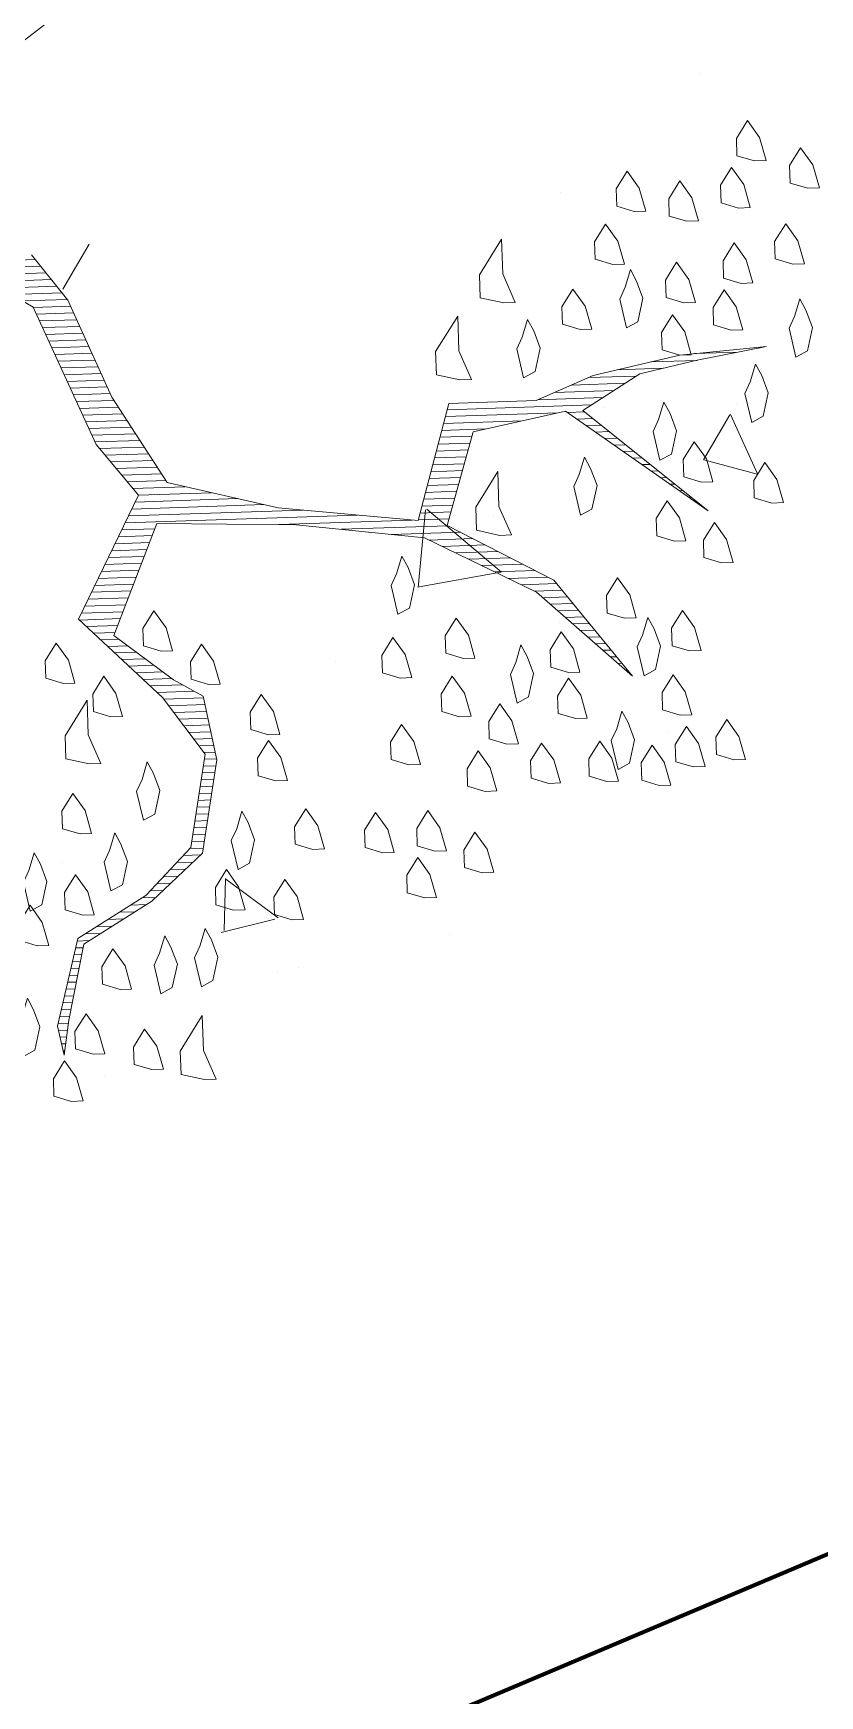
# Model space of a CAD drawing. Header units: millimetres. Extents: x 111 to 1506, y 14 to 566.
# Drawn here: x 252.409 to 253.21, y 162.738 to 164.433 of the extents above; entities that cross this region are included whole.
import ezdxf

# ---------------------------------------------------------------- set-up
doc = ezdxf.new("R2010")
doc.units = ezdxf.units.MM
doc.layers.add('ARBOLES', color=78, linetype='Continuous', lineweight=5)
doc.layers.add('GRASS', color=56, linetype='Continuous', lineweight=0)

# ---------------------------------------------------------------- blocks, each defined once
blk = doc.blocks.new('*X16')
at = {"color": 0}
for p, q in [((17.8617, 16.41), (18.0157, 16.41)), ((17.8916, 16.4), (18.0232, 16.4)), ((17.9216, 16.39), (18.0307, 16.39)), ((17.9473, 16.38), (18.0382, 16.38)), ((17.9633, 16.37), (18.0457, 16.37)), ((17.9793, 16.36), (18.0532, 16.36)), ((17.9953, 16.35), (18.0607, 16.35)), ((18.0106, 16.34), (18.0651, 16.34)), ((18.0147, 16.33), (18.0692, 16.33)), ((18.0189, 16.32), (18.0733, 16.32)), ((18.0231, 16.31), (18.0774, 16.31)), ((18.0272, 16.3), (18.0816, 16.3)), ((18.0314, 16.29), (18.0857, 16.29)), ((18.0356, 16.28), (18.0898, 16.28)), ((18.0397, 16.27), (18.0939, 16.27)), ((18.0439, 16.26), (18.098, 16.26)), ((18.0481, 16.25), (18.1021, 16.25)), ((18.0522, 16.24), (18.1063, 16.24)), ((18.0564, 16.23), (18.1104, 16.23)), ((18.9115, 16.23), (18.9795, 16.23)), ((18.9759, 16.24), (19.0395, 16.24)), ((18.0606, 16.22), (18.1145, 16.22)), ((18.0647, 16.21), (18.1186, 16.21)), ((18.0689, 16.2), (18.1236, 16.2)), ((18.7941, 16.2), (18.873, 16.2)), ((18.8191, 16.21), (18.8896, 16.21)), ((18.8615, 16.22), (18.9295, 16.22)), ((18.0731, 16.19), (18.1296, 16.19)), ((18.0772, 16.18), (18.1356, 16.18)), ((18.7441, 16.18), (18.8396, 16.18)), ((18.7691, 16.19), (18.8563, 16.19)), ((18.0814, 16.17), (18.1416, 16.17)), ((18.0856, 16.16), (18.1476, 16.16)), ((18.6084, 16.16), (18.7734, 16.16)), ((18.6114, 16.17), (18.823, 16.17)), ((18.7869, 16.16), (18.812, 16.16)), ((18.0897, 16.15), (18.1536, 16.15)), ((18.0939, 16.14), (18.1596, 16.14)), ((18.1004, 16.13), (18.1656, 16.13)), ((18.5994, 16.13), (18.6461, 16.13)), ((18.6024, 16.14), (18.6667, 16.14)), ((18.6054, 16.15), (18.7201, 16.15)), ((18.8002, 16.15), (18.8237, 16.15)), ((18.8135, 16.14), (18.8354, 16.14)), ((18.8269, 16.13), (18.847, 16.13)), ((18.1082, 16.12), (18.1716, 16.12)), ((18.116, 16.11), (18.1776, 16.11)), ((18.5934, 16.11), (18.6398, 16.11)), ((18.5964, 16.12), (18.6429, 16.12)), ((18.8402, 16.12), (18.8587, 16.12)), ((18.8535, 16.11), (18.8704, 16.11)), ((18.1237, 16.1), (18.1836, 16.1)), ((18.1315, 16.09), (18.1896, 16.09)), ((18.1393, 16.08), (18.1956, 16.08)), ((18.5844, 16.08), (18.6304, 16.08)), ((18.5874, 16.09), (18.6336, 16.09)), ((18.5904, 16.1), (18.6367, 16.1)), ((18.8669, 16.1), (18.882, 16.1)), ((18.8802, 16.09), (18.8937, 16.09)), ((18.8935, 16.08), (18.9054, 16.08)), ((18.1471, 16.07), (18.2239, 16.07)), ((18.1549, 16.06), (18.2619, 16.06)), ((18.5784, 16.06), (18.6242, 16.06)), ((18.5814, 16.07), (18.6273, 16.07)), ((18.9069, 16.07), (18.917, 16.07)), ((18.9202, 16.06), (18.9287, 16.06)), ((18.1392, 16.03), (18.3946, 16.03)), ((18.1444, 16.04), (18.3379, 16.04)), ((18.1497, 16.05), (18.2999, 16.05)), ((18.5694, 16.03), (18.6148, 16.03)), ((18.5724, 16.04), (18.6179, 16.04)), ((18.5754, 16.05), (18.6211, 16.05)), ((18.9335, 16.05), (18.9404, 16.05)), ((18.9469, 16.04), (18.952, 16.04)), ((18.9602, 16.03), (18.9637, 16.03)), ((18.1287, 16.01), (18.1773, 16.01)), ((18.1339, 16.02), (18.4746, 16.02)), ((18.3591, 16.01), (18.5546, 16.01)), ((18.5634, 16.01), (18.6086, 16.01)), ((18.5664, 16.02), (18.6117, 16.02)), ((18.9735, 16.02), (18.9754, 16.02)), ((18.9869, 16.01), (18.987, 16.01)), ((18.1182, 15.99), (18.1688, 15.99)), ((18.1235, 16), (18.173, 16)), ((18.4501, 16), (18.6064, 16)), ((18.5234, 15.99), (18.6244, 15.99)), ((18.1025, 15.96), (18.1562, 15.96)), ((18.1077, 15.97), (18.1604, 15.97)), ((18.113, 15.98), (18.1646, 15.98)), ((18.5781, 15.98), (18.6424, 15.98)), ((18.5971, 15.97), (18.6604, 15.97)), ((18.6161, 15.96), (18.6784, 15.96)), ((18.092, 15.94), (18.1478, 15.94)), ((18.0973, 15.95), (18.152, 15.95)), ((18.6351, 15.95), (18.6964, 15.95)), ((18.6541, 15.94), (18.7144, 15.94)), ((18.0763, 15.91), (18.1351, 15.91)), ((18.0816, 15.92), (18.1394, 15.92)), ((18.0868, 15.93), (18.1436, 15.93)), ((18.6731, 15.93), (18.7324, 15.93)), ((18.6921, 15.92), (18.7504, 15.92)), ((18.7111, 15.91), (18.7628, 15.91)), ((18.0658, 15.89), (18.1267, 15.89)), ((18.0711, 15.9), (18.1309, 15.9)), ((18.7301, 15.9), (18.7704, 15.9)), ((18.7421, 15.89), (18.7781, 15.89)), ((18.0627, 15.88), (18.1225, 15.88)), ((18.0727, 15.87), (18.1183, 15.87)), ((18.0827, 15.86), (18.1141, 15.86)), ((18.7528, 15.88), (18.7857, 15.88)), ((18.7634, 15.87), (18.7934, 15.87)), ((18.7741, 15.86), (18.801, 15.86)), ((18.0927, 15.85), (18.1197, 15.85)), ((18.1027, 15.84), (18.1322, 15.84)), ((18.7848, 15.85), (18.8087, 15.85)), ((18.7954, 15.84), (18.8163, 15.84)), ((18.1127, 15.83), (18.1447, 15.83)), ((18.1227, 15.82), (18.1572, 15.82)), ((18.8061, 15.83), (18.824, 15.83)), ((18.8168, 15.82), (18.8316, 15.82)), ((18.1327, 15.81), (18.1697, 15.81)), ((18.1427, 15.8), (18.1822, 15.8)), ((18.1527, 15.79), (18.1947, 15.79)), ((18.8274, 15.81), (18.8393, 15.81)), ((18.8381, 15.8), (18.8469, 15.8)), ((18.8488, 15.79), (18.8545, 15.79)), ((18.1627, 15.78), (18.2105, 15.78)), ((18.1727, 15.77), (18.2271, 15.77)), ((18.8594, 15.78), (18.8622, 15.78)), ((18.182, 15.76), (18.2403, 15.76)), ((18.189, 15.75), (18.2422, 15.75)), ((18.196, 15.74), (18.244, 15.74)), ((18.203, 15.73), (18.2458, 15.73)), ((18.21, 15.72), (18.2476, 15.72)), ((18.217, 15.71), (18.2494, 15.71)), ((18.224, 15.7), (18.2512, 15.7)), ((18.231, 15.69), (18.2531, 15.69)), ((18.238, 15.68), (18.2549, 15.68)), ((18.2385, 15.67), (18.2567, 15.67)), ((18.2329, 15.64), (18.2515, 15.64)), ((18.2348, 15.65), (18.2534, 15.65)), ((18.2367, 15.66), (18.2553, 15.66)), ((18.2292, 15.62), (18.2478, 15.62)), ((18.231, 15.63), (18.2497, 15.63)), ((18.2254, 15.6), (18.244, 15.6)), ((18.2273, 15.61), (18.2459, 15.61)), ((18.2198, 15.57), (18.2384, 15.57)), ((18.2217, 15.58), (18.2403, 15.58)), ((18.2235, 15.59), (18.2422, 15.59)), ((18.216, 15.55), (18.2347, 15.55)), ((18.2179, 15.56), (18.2365, 15.56)), ((18.1932, 15.52), (18.2171, 15.52)), ((18.2032, 15.53), (18.2284, 15.53)), ((18.2132, 15.54), (18.2328, 15.54)), ((18.1732, 15.5), (18.1946, 15.5)), ((18.1832, 15.51), (18.2059, 15.51)), ((18.1409, 15.47), (18.1609, 15.47)), ((18.1532, 15.48), (18.1721, 15.48)), ((18.1632, 15.49), (18.1834, 15.49)), ((18.1066, 15.45), (18.1297, 15.45)), ((18.1238, 15.46), (18.1468, 15.46)), ((18.0723, 15.43), (18.0954, 15.43)), ((18.0895, 15.44), (18.1126, 15.44)), ((18.0407, 15.4), (18.0516, 15.4)), ((18.0433, 15.41), (18.0611, 15.41)), ((18.0552, 15.42), (18.0783, 15.42)), ((18.0353, 15.38), (18.047, 15.38)), ((18.038, 15.39), (18.0493, 15.39)), ((18.0273, 15.35), (18.0401, 15.35)), ((18.03, 15.36), (18.0424, 15.36)), ((18.0327, 15.37), (18.0447, 15.37)), ((18.022, 15.33), (18.0355, 15.33)), ((18.0247, 15.34), (18.0378, 15.34)), ((18.014, 15.3), (18.0286, 15.3)), ((18.0167, 15.31), (18.0309, 15.31)), ((18.0193, 15.32), (18.0332, 15.32)), ((18.0113, 15.29), (18.0265, 15.29)), ((18.0115, 15.28), (18.0249, 15.28)), ((18.0135, 15.27), (18.0232, 15.27)), ((18.0155, 15.26), (18.0215, 15.26)), ((18.0175, 15.25), (18.0199, 15.25))]:
    blk.add_line(p, q, dxfattribs=at)
blk = doc.blocks.new('E1E')
at = {"layer": 'ARBOLES', "ltscale": 0.2}
for p, q in [((94.9941, 59.1844), (94.9941, 59.1844)), ((94.8455, 58.9854), (94.8455, 58.9854)), ((94.8241, 58.9714), (94.8241, 58.9714)), ((94.928, 58.9668), (94.8733, 58.9268)), ((94.948, 58.9033), (94.9254, 58.9629)), ((95.1411, 58.9598), (95.1411, 58.9598)), ((94.9473, 58.9039), (94.8701, 58.9236)), ((94.6676, 58.8635), (94.6676, 58.8635)), ((94.9236, 58.6057), (94.9236, 58.6057)), ((94.5138, 58.5333), (94.5138, 58.5333)), ((95.1355, 58.5085), (95.1355, 58.5085)), ((94.8624, 58.4826), (94.7765, 58.4282)), ((94.8909, 58.3921), (94.8631, 58.4837)), ((95.2104, 58.4729), (95.2104, 58.4729)), ((94.6865, 58.4581), (94.6865, 58.4581)), ((95.013, 58.4632), (95.013, 58.4632)), ((94.8895, 58.3905), (94.7758, 58.4277)), ((94.811, 58.3666), (94.811, 58.3666)), ((94.8922, 58.3418), (94.8922, 58.3418)), ((95.3957, 58.2452), (95.4049, 58.3083)), ((94.4865, 58.2246), (94.4865, 58.2246)), ((94.5882, 58.1432), (94.5302, 58.1979)), ((94.5977, 58.207), (94.5304, 58.1986)), ((94.5888, 58.1437), (94.598, 58.2068)), ((94.7363, 58.1935), (94.7363, 58.1935)), ((94.5867, 58.1273), (94.5867, 58.1273)), ((94.8833, 57.9689), (94.8833, 57.9689)), ((94.7808, 57.7703), (94.7808, 57.7703))]:
    blk.add_line(p, q, dxfattribs=at)
for points in [[(95.4965, 58.333), (95.43, 58.3423), (95.2954, 58.4695), (95.2238, 58.5077), (95.2346, 58.6762), (95.103, 58.7267), (95.0285, 58.7715), (95.0017, 58.8842), (95.0305, 58.9594), (95.0883, 59.0397), (95.0709, 59.1488), (95.0499, 59.1785), (95.0608, 59.1365), (95.0789, 59.0433), (95.0211, 58.963), (94.9858, 58.8849), (95.0126, 58.7722), (95.0574, 58.7064), (95.0987, 58.7014), (95.1869, 58.6783), (95.1899, 58.5316), (95.0309, 58.4686), (94.8791, 58.4244), (94.7266, 58.4344), (94.579, 58.4856), (94.7128, 58.4127), (94.8589, 58.3998), (94.8727, 58.2812), (94.7773, 58.2154), (94.5691, 58.2629), (94.7578, 58.2067), (94.7101, 58.1387), (94.6509, 58.0967), (94.5786, 58.049), (94.6733, 58.0989), (94.7622, 58.1619), (94.8156, 58.2168), (94.9132, 58.2603), (94.8943, 58.4077), (95.0591, 58.4577), (95.1971, 58.4802), (95.2991, 58.4087), (95.3939, 58.3185), (95.4561, 58.2838)], [(95.5632, 58.0431), (95.4838, 57.9065)]]:
    blk.add_lwpolyline(points, dxfattribs=at)
for points in [[(95.0202, 59.2276), (95.0426, 59.2298), (95.0513, 59.2103), (95.047, 59.185), (95.0253, 59.1987), (95.0072, 59.2218)], [(95.1157, 59.1532), (95.1164, 59.1691), (95.0954, 59.1987), (95.0853, 59.1864), (95.0904, 59.1575), (95.1056, 59.1409), (95.1179, 59.1308)], [(94.8793, 59.1415), (94.9082, 59.1466), (94.9198, 59.1205), (94.9112, 59.0699), (94.8938, 59.109), (94.8663, 59.1357)], [(94.9436, 59.1545), (94.966, 59.1567), (94.9747, 59.1372), (94.9704, 59.1119), (94.9487, 59.1256), (94.9306, 59.1487)], [(95.0174, 59.164), (95.0398, 59.1662), (95.0485, 59.1467), (95.0441, 59.1213), (95.0224, 59.1351), (95.0044, 59.1582)], [(95.0167, 59.078), (95.0391, 59.0801), (95.0478, 59.0606), (95.0435, 59.0353), (95.0218, 59.049), (95.0037, 59.0722)], [(95.1309, 59.0665), (95.1533, 59.0687), (95.162, 59.0491), (95.1577, 59.0238), (95.136, 59.0376), (95.1179, 59.0607)], [(94.9885, 59.0187), (94.9893, 59.0346), (94.9683, 59.0642), (94.9582, 59.0519), (94.9632, 59.023), (94.9784, 59.0064), (94.9907, 58.9963)], [(94.9459, 58.9919), (94.9466, 59.0078), (94.9256, 59.0374), (94.9155, 59.0251), (94.9206, 58.9962), (94.9358, 58.9796), (94.9481, 58.9695)], [(95.1751, 58.9848), (95.1758, 59.0007), (95.1548, 59.0303), (95.1447, 59.018), (95.1498, 58.9891), (95.165, 58.9725), (95.1773, 58.9624)], [(95.0934, 59.0108), (95.1158, 59.013), (95.1245, 58.9935), (95.1201, 58.9681), (95.0985, 58.9819), (95.0804, 59.005)], [(95.0927, 58.9248), (95.0934, 58.9407), (95.0724, 58.9703), (95.0623, 58.958), (95.0674, 58.9291), (95.0826, 58.9125), (95.0949, 58.9023)], [(94.8534, 58.9195), (94.8758, 58.9217), (94.8845, 58.9022), (94.8802, 58.8769), (94.8585, 58.8906), (94.8404, 58.9137)], [(94.9243, 58.9355), (94.9467, 58.9377), (94.9554, 58.9182), (94.951, 58.8928), (94.9294, 58.9066), (94.9113, 58.9297)], [(95.1339, 58.9197), (95.1563, 58.9219), (95.165, 58.9024), (95.1607, 58.8771), (95.139, 58.8908), (95.1209, 58.9139)], [(94.9583, 58.8415), (94.959, 58.8574), (94.938, 58.8871), (94.9279, 58.8748), (94.933, 58.8458), (94.9482, 58.8292), (94.9605, 58.8191)], [(95.0884, 58.8293), (95.0892, 58.8452), (95.0682, 58.8749), (95.0581, 58.8626), (95.0631, 58.8336), (95.0783, 58.817), (95.0906, 58.8069)], [(95.1557, 58.8359), (95.1846, 58.841), (95.1962, 58.8149), (95.1875, 58.7643), (95.1701, 58.8034), (95.1427, 58.8301)], [(94.7125, 58.8334), (94.7349, 58.8356), (94.7436, 58.8161), (94.7393, 58.7908), (94.7176, 58.8045), (94.6995, 58.8276)], [(94.8622, 58.8299), (94.8846, 58.8321), (94.8933, 58.8126), (94.889, 58.7873), (94.8673, 58.801), (94.8492, 58.8241)], [(94.7812, 58.8016), (94.8036, 58.8038), (94.8123, 58.7843), (94.808, 58.759), (94.7863, 58.7727), (94.7682, 58.7959)], [(94.6591, 58.7784), (94.6815, 58.7806), (94.6902, 58.7611), (94.6859, 58.7358), (94.6642, 58.7495), (94.6461, 58.7726)], [(94.7227, 58.7756), (94.7451, 58.7778), (94.7538, 58.7583), (94.7495, 58.7329), (94.7278, 58.7467), (94.7097, 58.7698)], [(94.936, 58.7692), (94.9584, 58.7714), (94.9671, 58.7519), (94.9627, 58.7266), (94.941, 58.7403), (94.9229, 58.7634)], [(95.1528, 58.7723), (95.1752, 58.7744), (95.1839, 58.7549), (95.1796, 58.7296), (95.1579, 58.7434), (95.1398, 58.7665)], [(95.2222, 58.7564), (95.2446, 58.7586), (95.2533, 58.7391), (95.249, 58.7138), (95.2273, 58.7275), (95.2092, 58.7506)], [(94.9656, 58.7201), (94.988, 58.7223), (94.9967, 58.7028), (94.9924, 58.6775), (94.9707, 58.6912), (94.9526, 58.7143)], [(94.6931, 58.6845), (94.7155, 58.6867), (94.7242, 58.6671), (94.7199, 58.6418), (94.6982, 58.6556), (94.6801, 58.6787)], [(94.7922, 58.6896), (94.8146, 58.6918), (94.8233, 58.6723), (94.8189, 58.647), (94.7972, 58.6607), (94.7791, 58.6838)], [(95.0567, 58.6905), (95.0791, 58.6927), (95.0878, 58.6732), (95.0835, 58.6479), (95.0618, 58.6616), (95.0437, 58.6847)], [(95.1261, 58.6747), (95.1485, 58.6768), (95.1572, 58.6573), (95.1529, 58.632), (95.1312, 58.6457), (95.1131, 58.6689)], [(94.6245, 58.6461), (94.6469, 58.6483), (94.6556, 58.6288), (94.6513, 58.6035), (94.6296, 58.6172), (94.6115, 58.6403)], [(94.5594, 58.6172), (94.5818, 58.6193), (94.5905, 58.5998), (94.5862, 58.5745), (94.5645, 58.5882), (94.5464, 58.6114)], [(94.6903, 58.6209), (94.7127, 58.623), (94.7214, 58.6035), (94.7171, 58.5782), (94.6954, 58.5919), (94.6773, 58.6151)], [(94.498, 58.5976), (94.5204, 58.5998), (94.5291, 58.5803), (94.5248, 58.555), (94.5031, 58.5687), (94.485, 58.5918)], [(94.5725, 58.5528), (94.5732, 58.5687), (94.5522, 58.5984), (94.5421, 58.5861), (94.5472, 58.5571), (94.5624, 58.5405), (94.5747, 58.5304)], [(94.7568, 58.6115), (94.7792, 58.6137), (94.7879, 58.5942), (94.7836, 58.5689), (94.7619, 58.5826), (94.7438, 58.6057)], [(94.8421, 58.5949), (94.8645, 58.5971), (94.8732, 58.5776), (94.8689, 58.5523), (94.8472, 58.566), (94.8291, 58.5891)], [(94.4677, 58.5607), (94.4901, 58.5629), (94.4988, 58.5434), (94.4944, 58.5181), (94.4728, 58.5318), (94.4547, 58.5549)], [(94.6238, 58.5601), (94.6462, 58.5623), (94.6549, 58.5428), (94.6506, 58.5175), (94.6289, 58.5312), (94.6108, 58.5543)], [(94.7178, 58.524), (94.7185, 58.5399), (94.6975, 58.5695), (94.6874, 58.5572), (94.6925, 58.5283), (94.7077, 58.5117), (94.72, 58.5016)], [(94.425, 58.5339), (94.4474, 58.5361), (94.4561, 58.5166), (94.4518, 58.4913), (94.4301, 58.505), (94.412, 58.5281)], [(94.7792, 58.5436), (94.8017, 58.5458), (94.8103, 58.5262), (94.806, 58.5009), (94.7843, 58.5147), (94.7662, 58.5378)], [(94.8942, 58.4779), (94.8949, 58.4938), (94.874, 58.5234), (94.8638, 58.5111), (94.8689, 58.4822), (94.8841, 58.4656), (94.8964, 58.4555)], [(94.5067, 58.508), (94.5292, 58.5101), (94.5378, 58.4906), (94.5335, 58.4653), (94.5118, 58.479), (94.4937, 58.5022)], [(94.6535, 58.511), (94.6759, 58.5131), (94.6846, 58.4936), (94.6803, 58.4683), (94.6586, 58.482), (94.6405, 58.5052)], [(94.5863, 58.4343), (94.587, 58.4502), (94.566, 58.4798), (94.5559, 58.4675), (94.561, 58.4386), (94.5762, 58.422), (94.5885, 58.4119)], [(94.5256, 58.4306), (94.548, 58.4328), (94.5567, 58.4133), (94.5524, 58.388), (94.5307, 58.4017), (94.5126, 58.4248)], [(94.6145, 58.4235), (94.6369, 58.4256), (94.6456, 58.4061), (94.6413, 58.3808), (94.6196, 58.3945), (94.6015, 58.4177)], [(94.7945, 58.3867), (94.8235, 58.3918), (94.835, 58.3658), (94.8264, 58.3152), (94.809, 58.3542), (94.7815, 58.3809)], [(94.53, 58.3157), (94.5524, 58.3179), (94.5611, 58.2984), (94.5568, 58.2731), (94.5351, 58.2868), (94.517, 58.3099)], [(94.5936, 58.3128), (94.616, 58.315), (94.6247, 58.2955), (94.6204, 58.2702), (94.5987, 58.2839), (94.5806, 58.307)], [(94.7324, 58.2811), (94.7332, 58.297), (94.7122, 58.3267), (94.7021, 58.3144), (94.7071, 58.2854), (94.7223, 58.2688), (94.7346, 58.2587)], [(94.5901, 58.2333), (94.6125, 58.2355), (94.6212, 58.216), (94.6168, 58.1907), (94.5952, 58.2044), (94.5771, 58.2275)], [(94.9118, 58.2285), (94.9407, 58.2336), (94.9523, 58.2075), (94.9436, 58.1569), (94.9262, 58.196), (94.8988, 58.2227)], [(94.5004, 58.2246), (94.5228, 58.2268), (94.5315, 58.2072), (94.5272, 58.1819), (94.5055, 58.1957), (94.4874, 58.2188)], [(94.6675, 58.182), (94.6682, 58.1979), (94.6472, 58.2276), (94.6371, 58.2153), (94.6422, 58.1864), (94.6573, 58.1697), (94.6696, 58.1596)], [(94.8605, 58.1511), (94.8612, 58.167), (94.8402, 58.1966), (94.8301, 58.1843), (94.8352, 58.1554), (94.8504, 58.1388), (94.8627, 58.1287)], [(94.5808, 58.0967), (94.5815, 58.1126), (94.5605, 58.1422), (94.5504, 58.1299), (94.5555, 58.101), (94.5707, 58.0844), (94.583, 58.0743)], [(94.7983, 58.1156), (94.8208, 58.1178), (94.8294, 58.0983), (94.8251, 58.073), (94.8034, 58.0867), (94.7853, 58.1098)], [(94.8974, 58.1208), (94.9263, 58.1258), (94.9379, 58.0998), (94.9292, 58.0492), (94.9119, 58.0882), (94.8844, 58.115)], [(94.6733, 58.0989), (94.6957, 58.1011), (94.7044, 58.0816), (94.7001, 58.0563), (94.6784, 58.07), (94.6603, 58.0931)], [(94.7666, 58.0469), (94.7673, 58.0628), (94.7463, 58.0925), (94.7362, 58.0802), (94.7413, 58.0512), (94.7565, 58.0346), (94.7688, 58.0245)], [(94.5606, 58.002), (94.5613, 58.0179), (94.5403, 58.0475), (94.5302, 58.0352), (94.5353, 58.0063), (94.5505, 57.9897), (94.5628, 57.9796)], [(94.6263, 58.0468), (94.6488, 58.049), (94.6574, 58.0295), (94.6531, 58.0042), (94.6314, 58.0179), (94.6133, 58.041)], [(94.6929, 58.0375), (94.7153, 58.0397), (94.724, 58.0202), (94.7196, 57.9948), (94.6979, 58.0086), (94.6799, 58.0317)], [(94.7912, 58.0267), (94.8136, 58.0289), (94.8223, 58.0094), (94.818, 57.9841), (94.7963, 57.9978), (94.7782, 58.0209)], [(94.6365, 57.989), (94.6589, 57.9912), (94.6676, 57.9717), (94.6633, 57.9464), (94.6416, 57.9601), (94.6235, 57.9832)], [(94.5867, 57.9434), (94.6091, 57.9456), (94.6178, 57.9261), (94.6134, 57.9008), (94.5917, 57.9145), (94.5737, 57.9376)], [(94.7269, 57.9435), (94.7493, 57.9457), (94.758, 57.9262), (94.7537, 57.9009), (94.732, 57.9146), (94.7139, 57.9377)], [(94.7912, 57.9566), (94.8136, 57.9588), (94.8223, 57.9393), (94.818, 57.914), (94.7963, 57.9277), (94.7782, 57.9508)], [(94.6742, 57.9045), (94.6966, 57.9066), (94.7053, 57.8871), (94.7009, 57.8618), (94.6792, 57.8755), (94.6612, 57.8987)], [(94.6048, 57.8502), (94.6272, 57.8524), (94.6359, 57.8329), (94.6316, 57.8076), (94.6099, 57.8213), (94.5918, 57.8444)], [(94.6778, 57.8437), (94.7002, 57.8459), (94.7089, 57.8264), (94.7046, 57.8011), (94.6829, 57.8148), (94.6648, 57.8379)]]:
    blk.add_lwpolyline(points, close=True, dxfattribs=at)
at = {"layer": 'ARBOLES', "ltscale": 0.2, "xscale": 0.8372139817761642, "yscale": 0.8372139817761642, "zscale": 0.8372139817761642, "rotation": 204.0028523145856}
blk.add_blockref('*X16', (103.6395, 76.9735), dxfattribs=at)

msp = doc.modelspace()

# ---------------------------------------------------------------- hatches: boundary and pattern name
at = {"layer": 'GRASS', "lineweight": 100, "ltscale": 1000, "true_color": 0x636466}
h = msp.add_hatch(dxfattribs=at)
h.set_pattern_fill('ANSI37', color=251, scale=18, angle=-112.08523)
h.set_pattern_definition([(292.91477, (798.2566, 1597.5663), (2.0724414, 0.8760632), []), (22.91477, (798.2566, 1597.5663), (-0.8760632, 2.0724414), [])])
h.paths.add_polyline_path([(271.95695, 142.38523), (282.61554, 174.27589), (251.13806, 188.40453), (245.13569, 169.81182), (271.60185, 142.74844)])

# ---------------------------------------------------------------- block references
at = {"layer": 'ARBOLES', "color": 0, "xscale": 0.8310831642732954, "yscale": 0.8310831642732954, "zscale": 0.8310831642732954, "rotation": 157.9147716791316}
msp.add_blockref('E1E', (344.13031, 179.26356), dxfattribs=at)

doc.saveas('drawing.dxf')
